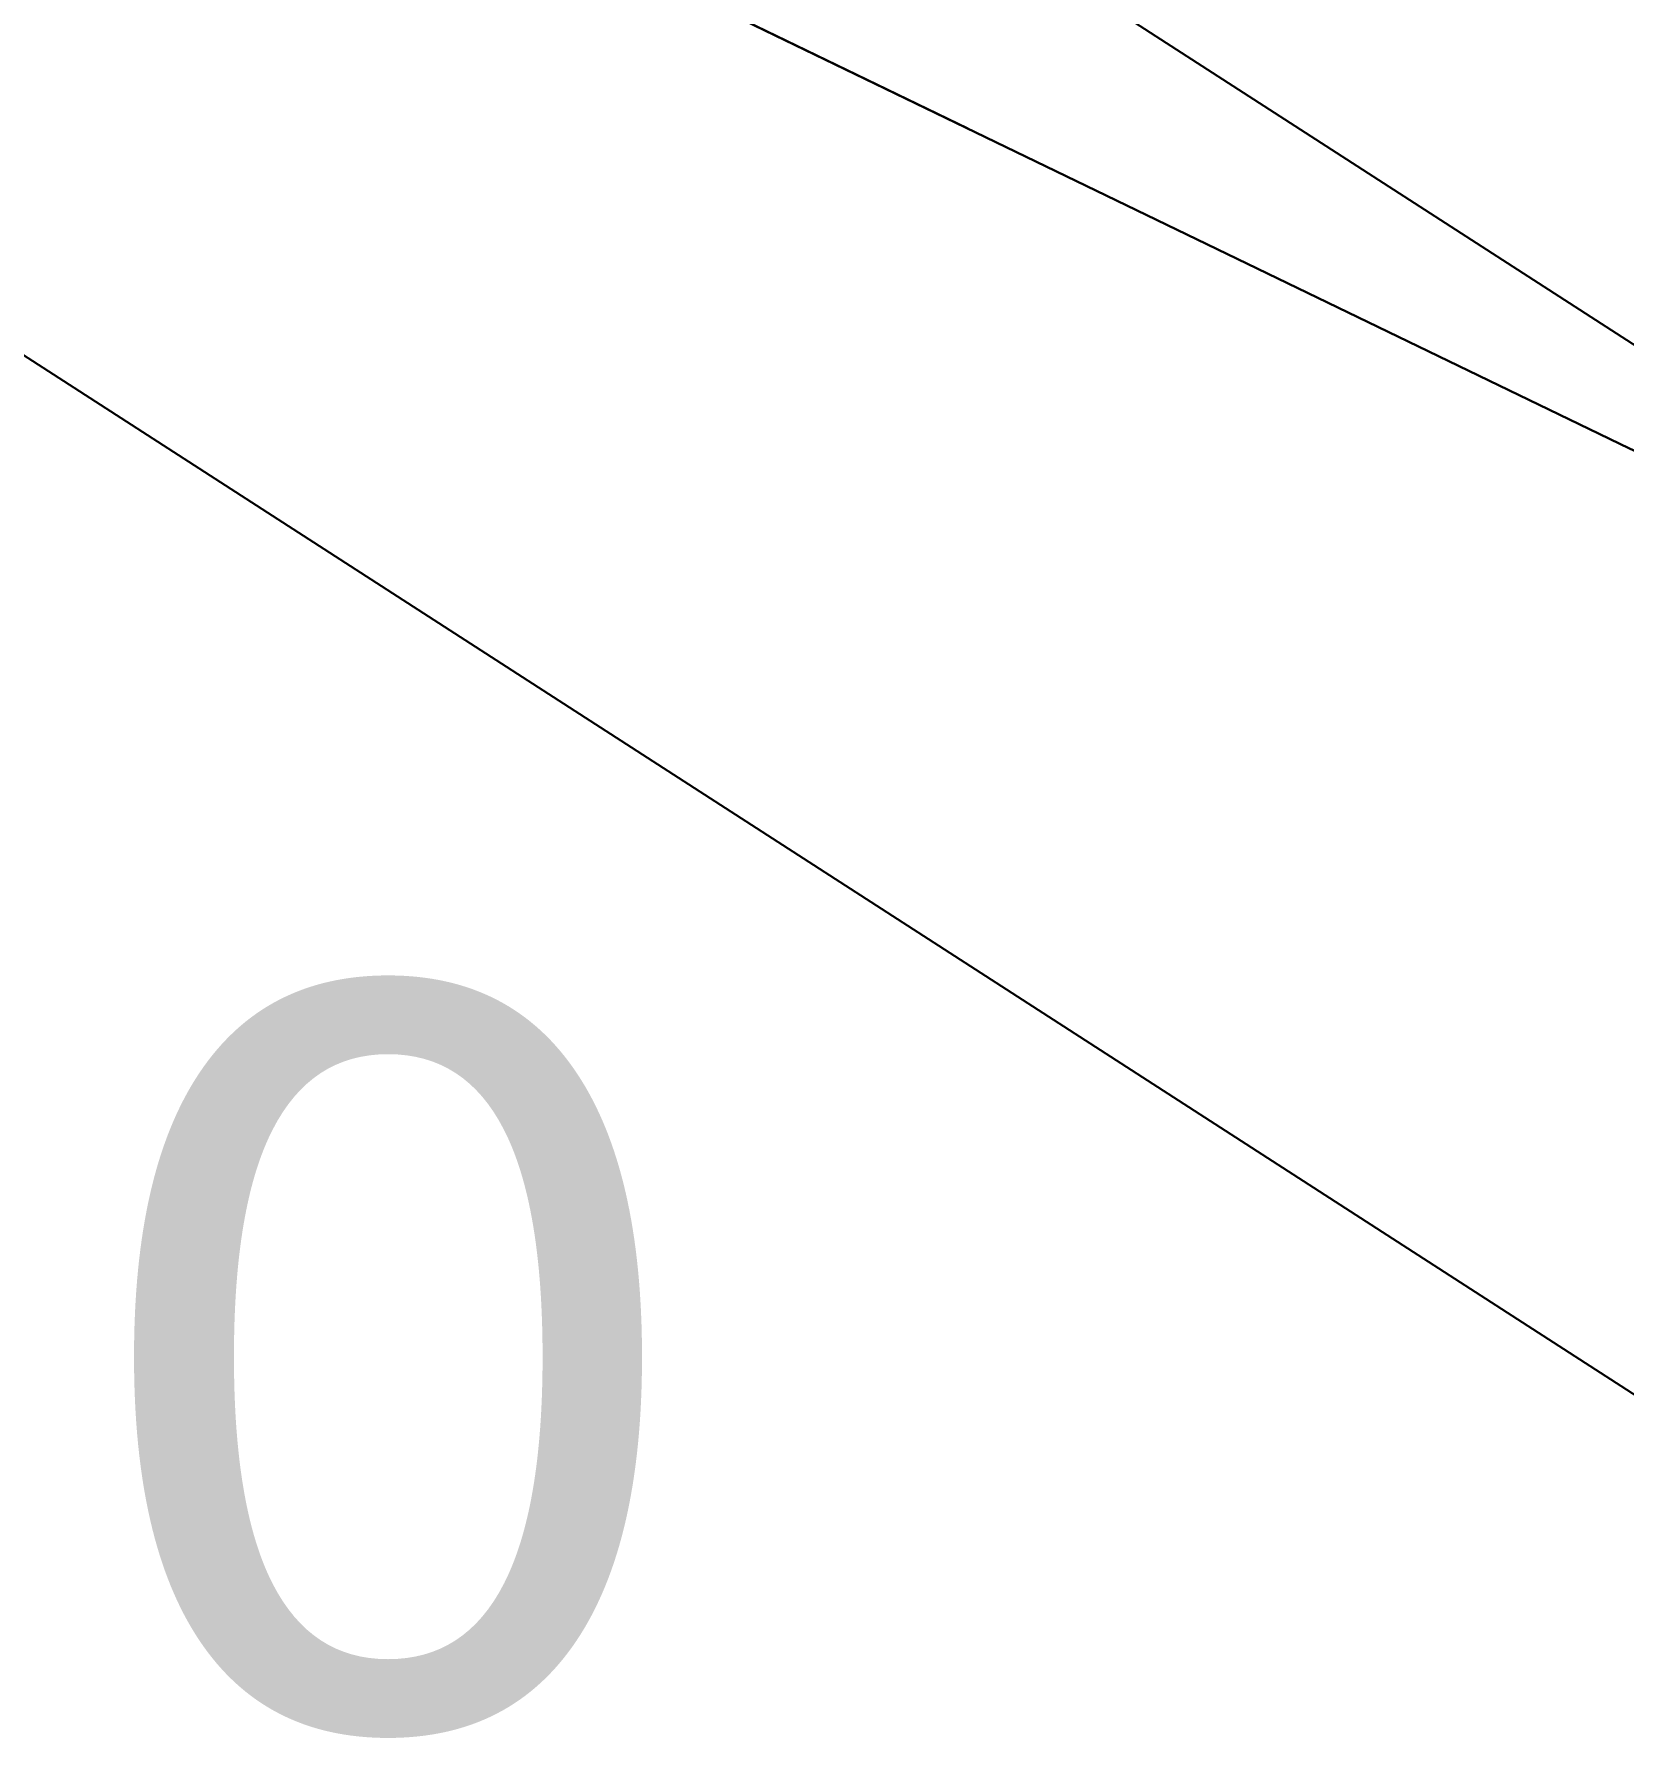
# Model space of a CAD drawing. Header units: metres. Extents: x -2743 to 126, y 13385 to 13916.
# Drawn here: x -1882.413 to -1881.332, y 13633.904 to 13635.071 of the extents above; entities that cross this region are included whole.
import ezdxf

# ---------------------------------------------------------------- set-up
doc = ezdxf.new("R2010")
doc.units = ezdxf.units.M
for name, color, linetype in [('GREEN_LABELS', 7, 'Continuous'), ('link-улица Берзарина_Покрытия — Новые$0$ДВ_ПП_Тип6_У_ТР_3м за счет Газона', 7, 'Continuous'), ('output[1-12]_3_ДЖКХ-24_03233tp$0$Топографические объекты', 7, 'Continuous'), ('output[1-12]_3_ДЖКХ-24_03233up$0$Кабель электрический', 7, 'Continuous')]:
    doc.layers.add(name, color=color, linetype=linetype)
doc.styles.add('unicode', font='DejaVuSans.ttf')

msp = doc.modelspace()

# ---------------------------------------------------------------- linework, layer by layer
at = {"layer": 'link-улица Берзарина_Покрытия — Новые$0$ДВ_ПП_Тип6_У_ТР_3м за счет Газона'}
for points in [[(-1869.9451, 13630.8186), (-1866.5094, 13629.3314), (-1863.059, 13627.8784), (-1863.2721, 13626.9731), (-1869.6948, 13629.4805), (-1870.8284, 13629.923), (-1871.9176, 13630.4253), (-1873.6577, 13631.2279), (-1876.306, 13632.4492), (-1877.1582, 13632.8422), (-1878.5002, 13633.4611), (-1881.328, 13634.7896), (-1883.0036, 13635.5997), (-1886.7665, 13637.4189), (-1886.829, 13637.4491), (-1886.3773, 13638.505), (-1883.988, 13637.3271), (-1881.5906, 13636.1661), (-1879.185, 13635.022), (-1876.7714, 13633.895), (-1873.3658, 13632.3398), (-1869.9451, 13630.8186)], [(-1873.6577, 13631.2279), (-1871.9176, 13630.4253), (-1870.8284, 13629.923), (-1869.6948, 13629.4805), (-1863.2721, 13626.9731), (-1863.6049, 13625.9673), (-1863.8051, 13625.4813), (-1867.2854, 13626.9445), (-1870.7509, 13628.4422), (-1874.2013, 13629.9743), (-1877.6364, 13631.5406), (-1880.0802, 13632.6802), (-1882.5159, 13633.8372), (-1884.9433, 13635.0114), (-1887.3623, 13636.2028), (-1886.829, 13637.4491), (-1883.0036, 13635.5997), (-1881.328, 13634.7896), (-1878.5002, 13633.4611), (-1877.1582, 13632.8422), (-1876.306, 13632.4492), (-1873.6577, 13631.2279)]]:
    msp.add_lwpolyline(points, close=True, dxfattribs=at)
at = {"layer": 'output[1-12]_3_ДЖКХ-24_03233tp$0$Топографические объекты'}
msp.add_lwpolyline([(-1881.7781, 13635.0072), (-1882.4157, 13635.3155)], dxfattribs=at)
at = {"layer": 'output[1-12]_3_ДЖКХ-24_03233up$0$Кабель электрический'}
for points in [[(-1880.766, 13634.4995), (-1882.3973, 13635.5521)], [(-1881.0746, 13633.9845), (-1882.7227, 13635.0479)]]:
    msp.add_lwpolyline(points, dxfattribs=at)

# ---------------------------------------------------------------- texts
at = {"layer": 'GREEN_LABELS', "style": 'unicode'}
msp.add_text('10', height=0.5, dxfattribs=at).set_placement((-1882.827, 13633.922))

doc.saveas('drawing.dxf')
